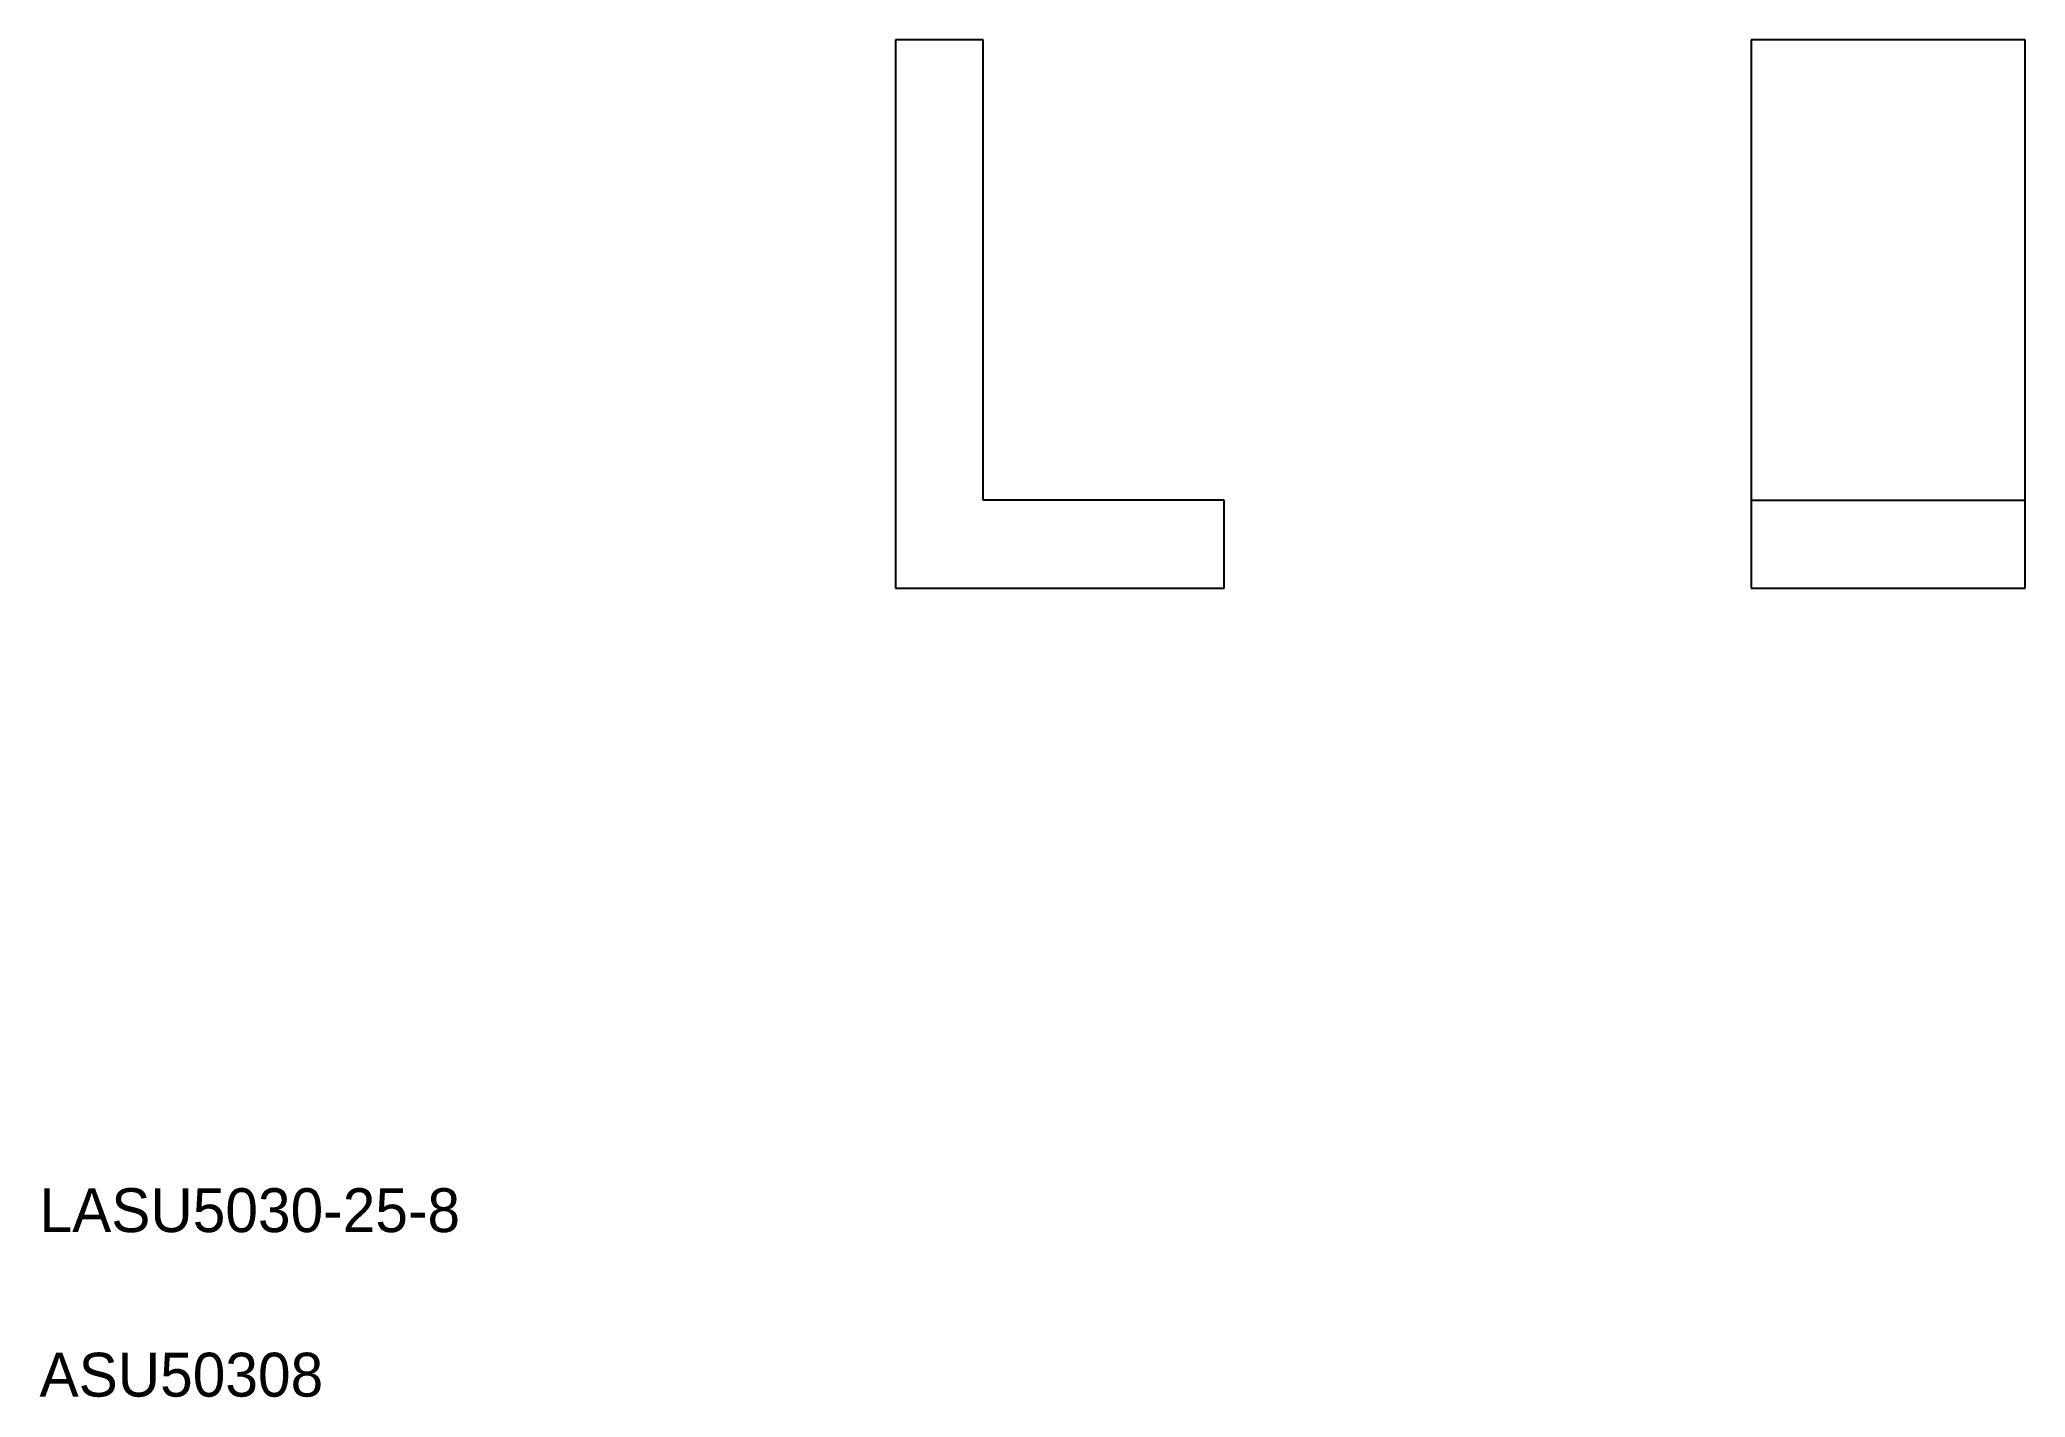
# Model space of a CAD drawing. Extents: x 441 to 622, y 424 to 548.
import ezdxf

# ---------------------------------------------------------------- set-up
doc = ezdxf.new("R2010")
doc.units = 0
doc.layers.get('0').update_dxf_attribs({"linetype": 'CONTINUOUS'})

msp = doc.modelspace()

# ---------------------------------------------------------------- linework, layer by layer
at = {"color": 7, "linetype": 'CONTINUOUS'}
for p, q in [((519.17, 547.77), (519.17, 497.77)), ((527.17, 547.77), (519.17, 547.77)), ((527.17, 505.77), (527.17, 547.77)), ((622.23, 547.77), (597.23, 547.77)), ((597.23, 547.77), (597.23, 497.77)), ((622.23, 497.77), (622.23, 547.77)), ((549.17, 505.77), (527.17, 505.77)), ((549.17, 497.77), (549.17, 505.77)), ((597.23, 505.77), (622.23, 505.77)), ((519.17, 497.77), (549.17, 497.77)), ((597.23, 497.77), (622.23, 497.77))]:
    msp.add_line(p, q, dxfattribs=at)

# ---------------------------------------------------------------- texts
for s, p in [('LASU5030-25-8', (441.11, 439.04)), ('ASU50308', (441.11, 424.04))]:
    msp.add_text(s, height=4, dxfattribs=at).set_placement(p)

doc.saveas('drawing.dxf')
